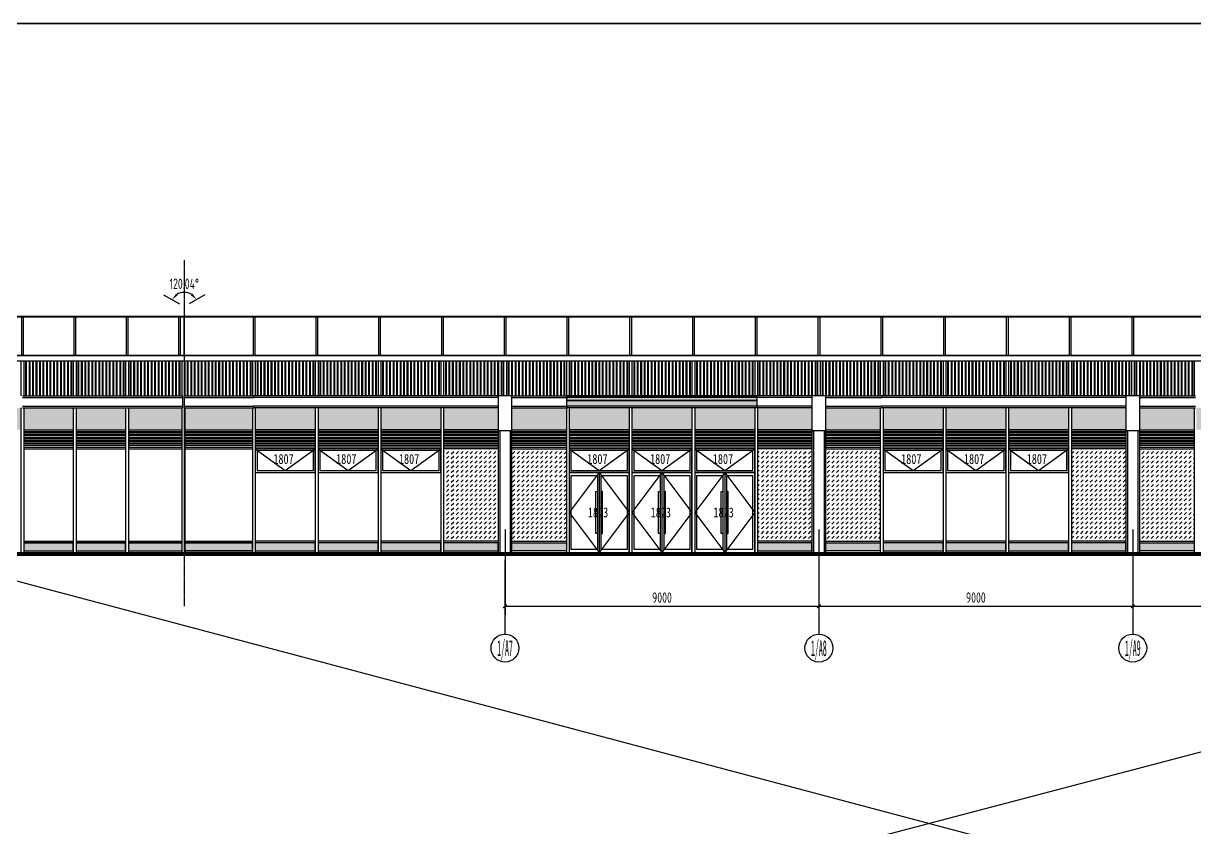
# Model space of a CAD drawing. Extents: x 72637 to 526294, y -245768 to 30884.
# Drawn here: x 174835 to 208415, y -138420 to -115352 of the extents above; entities that cross this region are included whole.
import ezdxf
from ezdxf.enums import TextEntityAlignment as Align

# ---------------------------------------------------------------- set-up
doc = ezdxf.new("R2010")
doc.units = 0
doc.header["$LTSCALE"] = 10
doc.header["$MEASUREMENT"] = 0
doc.linetypes.add('DASH', pattern=[0.35, 0.25, -0.1])
for name, color, linetype in [('01-标注_尺寸', 124, 'Continuous'), ('01-标注_轴线坐标', 132, 'Continuous'), ('02-TEXT_轴号', 7, 'Continuous'), ('05-填充_156', 156, 'Continuous'), ('05-填充_18', 18, 'Continuous'), ('A-C_玻璃幕墙', 140, 'Continuous'), ('A-C_窗', 140, 'Continuous'), ('A-C_门', 150, 'Continuous'), ('A-E_栏杆', 232, 'Continuous'), ('AXIS_TEXT', 7, 'Continuous'), ('D-铝板', 181, 'Continuous'), ('E-立面', 255, 'Continuous'), ('E-立面轮廓', 241, 'Continuous')]:
    doc.layers.add(name, color=color, linetype=linetype)
doc.layers.add('04-不打印_辅助线', color=165, linetype='Continuous', plot=False)
doc.styles.add('_TCH_AXIS', font='STXIHEI.TTF', dxfattribs={"width": 0.75})
doc.styles.add('_TCH_DIM_T3', font='ROS1', dxfattribs={"width": 0.8, "bigfont": 'JD'})
doc.styles.add('COMPLEX', font='COMPLEX')
doc.styles.get("Standard").update_dxf_attribs({"font": 'STXIHEI.TTF', "width": 0.75})
doc.dimstyles.new('_TCH_ARCH&&100', dxfattribs={"dimtxt": 297.5, "dimasz": 100, "dimexe": 250, "dimexo": 300, "dimgap": 100, "dimtad": 1, "dimdec": 0, "dimzin": 0, "dimdsep": 46, "dimtxsty": '_TCH_DIM_T3', "dimblk": 'ARCHTICK', "dimcen": 0.09, "dimclrt": 7, "dimazin": 2, "dimtfac": 1, "dimtdec": 0, "dimtix": 1, "dimtmove": 2, "dimatfit": 3, "dimfxl": 0, "dimtolj": 1, "dimtzin": 0, "dimarcsym": 0})
doc.dimstyles.new('_TCH_ARROW&&100', dxfattribs={"dimtxt": 297.5, "dimasz": 200, "dimexe": 250, "dimexo": 300, "dimgap": 100, "dimtad": 1, "dimdec": 0, "dimzin": 0, "dimdsep": 46, "dimtxsty": '_TCH_DIM_T3', "dimcen": 0.09, "dimclrt": 7, "dimazin": 2, "dimtfac": 1, "dimtdec": 0, "dimtix": 1, "dimtmove": 2, "dimatfit": 3, "dimfxl": 0, "dimtolj": 1, "dimtzin": 0, "dimarcsym": 0})
pattern_1 = [(45, (0, 0), (1e-14, 134.70384), [95.25, -95.25])]

# ---------------------------------------------------------------- blocks, each defined once
blk = doc.blocks.new('A$C7421178B')
for points in [[(-33442, 0), (-33442, -1000)], [(-33392, 0), (-33392, -1000)], [(-31682, 0), (-31682, -1000)], [(-31602, 0), (-31602, -1000)], [(-30182, 0), (-30182, -1000)], [(-30102, 0), (-30102, -1000)], [(-28682, 0), (-28682, -1000)], [(-28602, 0), (-28602, -1000)], [(-27182, 0), (-27182, -1000)], [(-27102, 0), (-27102, -1000)], [(-25682, 0), (-25682, -1000)], [(-25602, 0), (-25602, -1000)], [(-24182, 0), (-24182, -1000)], [(-24102, 0), (-24102, -1000)], [(-22682, 0), (-22682, -1000)], [(-22602, 0), (-22602, -1000)], [(-21182, 0), (-21182, -1000)], [(-21102, 0), (-21102, -1000)], [(-19682, 0), (-19682, -1000)], [(-19602, 0), (-19602, -1000)], [(-18182, 0), (-18182, -1000)], [(-18102, 0), (-18102, -1000)], [(-16682, 0), (-16682, -1000)], [(-16602, 0), (-16602, -1000)], [(-15182, 0), (-15182, -1000)], [(-15102, 0), (-15102, -1000)], [(-13682, 0), (-13682, -1000)], [(-13602, 0), (-13602, -1000)], [(-12182, 0), (-12182, -1000)], [(-12102, 0), (-12102, -1000)], [(-10682, 0), (-10682, -1000)], [(-10602, 0), (-10602, -1000)], [(-9182, 0), (-9182, -1000)], [(-9102, 0), (-9102, -1000)], [(-7682, 0), (-7682, -1000)], [(-7602, 0), (-7602, -1000)], [(-6182, 0), (-6182, -1000)], [(-6102, 0), (-6102, -1000)], [(-4682, 0), (-4682, -1000)], [(-4602, 0), (-4602, -1000)], [(-3182, 0), (-3182, -1000)], [(-3102, 0), (-3102, -1000)], [(-1682, 0), (-1682, -1000)], [(-1602, 0), (-1602, -1000)], [(-65, 0), (-65, -1000)], [(15, 0), (15, -1000)], [(-33417, -1050), (-33417, -1300)], [(-33442, -1350), (-33442, -1975)], [(-33392, -1350), (-33392, -1975)], [(-31682, -1350), (-31682, -5500)], [(-31602, -1350), (-31602, -5500)], [(-30182, -1350), (-30182, -5500)], [(-30102, -1350), (-30102, -5500)], [(-28682, -1350), (-28682, -5500)], [(-28602, -1350), (-28602, -5500)], [(-27182, -1350), (-27182, -5500)], [(-27102, -1350), (-27102, -5500)], [(-25682, -1350), (-25682, -5500)], [(-25602, -1350), (-25602, -5500)], [(-24182, -1350), (-24182, -5500)], [(-24102, -1350), (-24102, -5500)], [(-22682, -1350), (-22682, -5500)], [(-22602, -1350), (-22602, -5500)], [(-19682, -1350), (-19682, -5500)], [(-19602, -1350), (-19602, -5500)], [(-18182, -1350), (-18182, -5500)], [(-18102, -1350), (-18102, -5500)], [(-16682, -1350), (-16682, -5500)], [(-16602, -1350), (-16602, -5500)], [(-15182, -1350), (-15182, -5500)], [(-15102, -1350), (-15102, -5500)], [(-12182, -1350), (-12182, -5500)], [(-12102, -1350), (-12102, -5500)], [(-10682, -1350), (-10682, -5500)], [(-10602, -1350), (-10602, -5500)], [(-9182, -1350), (-9182, -5500)], [(-9102, -1350), (-9102, -5500)], [(-7682, -1350), (-7682, -5500)], [(-7602, -1350), (-7602, -5500)], [(-4682, -1350), (-4682, -5500)], [(-4602, -1350), (-4602, -5500)], [(-3182, -1350), (-3182, -5500)], [(-3102, -1350), (-3102, -5500)], [(-1682, -1350), (-1682, -5500)], [(-1602, -1350), (-1602, -5500)], [(-65, -1350), (-65, -5500)], [(15, -1350), (15, -5500)], [(-33442, -2025), (-33442, -2475)], [(-33392, -2025), (-33392, -2475)], [(-33442, -2525), (-33442, -5175)], [(-33392, -2525), (-33392, -5175)], [(-33442, -5225), (-33442, -5450)], [(-33392, -5225), (-33392, -5450)]]:
    blk.add_lwpolyline(points)
blk = doc.blocks.new('A$C56D91DD9')
for points in [[(-33167, 0), (-33167, -1100)], [(-33117, 0), (-33117, -1100)], [(-31667, 0), (-31667, -1100)], [(-31617, 0), (-31617, -1100)], [(-30167, 0), (-30167, -1100)], [(-30117, 0), (-30117, -1100)], [(-28667, 0), (-28667, -1100)], [(-28617, 0), (-28617, -1100)], [(-27167, 0), (-27167, -1100)], [(-27117, 0), (-27117, -1100)], [(-25667, 0), (-25667, -1100)], [(-25617, 0), (-25617, -1100)], [(-24167, 0), (-24167, -1100)], [(-24117, 0), (-24117, -1100)], [(-22667, 0), (-22667, -1100)], [(-22617, 0), (-22617, -1100)], [(-21167, 0), (-21167, -1100)], [(-21117, 0), (-21117, -1100)], [(-19667, 0), (-19667, -1100)], [(-19617, 0), (-19617, -1100)], [(-18167, 0), (-18167, -1100)], [(-18117, 0), (-18117, -1100)], [(-16667, 0), (-16667, -1100)], [(-16617, 0), (-16617, -1100)], [(-15167, 0), (-15167, -1100)], [(-15117, 0), (-15117, -1100)], [(-13667, 0), (-13667, -1100)], [(-13617, 0), (-13617, -1100)], [(-12167, 0), (-12167, -1100)], [(-12117, 0), (-12117, -1100)], [(-10667, 0), (-10667, -1100)], [(-10617, 0), (-10617, -1100)], [(-9167, 0), (-9167, -1100)], [(-9117, 0), (-9117, -1100)], [(-7667, 0), (-7667, -1100)], [(-7617, 0), (-7617, -1100)], [(-6167, 0), (-6167, -1100)], [(-6117, 0), (-6117, -1100)], [(-4667, 0), (-4667, -1100)], [(-4617, 0), (-4617, -1100)], [(-3167, 0), (-3167, -1100)], [(-3117, 0), (-3117, -1100)], [(-1667, 0), (-1667, -1100)], [(-1617, 0), (-1617, -1100)], [(-167, 0), (-167, -1100)], [(-117, 0), (-117, -1100)]]:
    blk.add_lwpolyline(points)
blk = doc.blocks.new('A$C7F3F16C1')
for points in [[(-1385, 0), (-1385, -1000)], [(-1365, 0), (-1365, -1000)], [(-1285, 0), (-1285, -1000)], [(-1265, 0), (-1265, -1000)], [(-1185, 0), (-1185, -1000)], [(-1165, 0), (-1165, -1000)], [(-1085, 0), (-1085, -1000)], [(-1065, 0), (-1065, -1000)], [(-985, 0), (-985, -1000)], [(-965, 0), (-965, -1000)], [(-885, 0), (-885, -1000)], [(-865, 0), (-865, -1000)], [(-785, 0), (-785, -1000)], [(-765, 0), (-765, -1000)], [(-685, 0), (-685, -1000)], [(-665, 0), (-665, -1000)], [(-585, 0), (-585, -1000)], [(-565, 0), (-565, -1000)], [(-485, 0), (-485, -1000)], [(-465, 0), (-465, -1000)], [(-385, 0), (-385, -1000)], [(-365, 0), (-365, -1000)], [(-285, 0), (-285, -1000)], [(-265, 0), (-265, -1000)], [(-185, 0), (-185, -1000)], [(-165, 0), (-165, -1000)], [(-85, 0), (-85, -1000)], [(-65, 0), (-65, -1000)]]:
    blk.add_lwpolyline(points)
blk = doc.blocks.new('A$C57C1027F')
at = {"layer": '05-填充_18'}
h = blk.add_hatch(color=256, dxfattribs=at)
h.dxf.hatch_style = 1
h.paths.add_polyline_path([(-1725, -5450), (-305, -5450), (-305, -5225), (-1725, -5225)])
for points in [[(-1765, -1000), (-265, -1000)], [(-1765, -1050), (-265, -1050)], [(-1765, -1300), (-265, -1300)], [(-1765, -1350), (-265, -1350)], [(-1725, -1975), (-305, -1975)], [(-1725, -2025), (-305, -2025)], [(-1725, -2475), (-305, -2475)], [(-1725, -2525), (-305, -2525)], [(-1725, -5175), (-305, -5175)], [(-1725, -5225), (-305, -5225)], [(-1725, -5450), (-305, -5450)]]:
    blk.add_lwpolyline(points)
blk.add_lwpolyline([(-1725, -5450), (-305, -5450), (-305, -5225), (-1725, -5225)], close=True)
blk = doc.blocks.new('A$C15835685')
at = {"layer": '05-填充_18'}
h = blk.add_hatch(color=256, dxfattribs=at)
h.dxf.hatch_style = 1
h.paths.add_polyline_path([(15, 50), (1552, 50), (1552, 275), (15, 275)])
for points in [[(-25, 4500), (1567, 4500)], [(-25, 4450), (1567, 4450)], [(1567, 4500), (1567, 4150)], [(-25, 4200), (1567, 4200)], [(-25, 4150), (1567, 4150)], [(15, 3525), (1552, 3525)], [(15, 3475), (1552, 3475)], [(15, 3025), (1552, 3025)], [(15, 2975), (1552, 2975)], [(15, 325), (1552, 325)], [(15, 275), (1552, 275)], [(15, 50), (1552, 50)]]:
    blk.add_lwpolyline(points)
blk.add_lwpolyline([(15, 50), (1552, 50), (1552, 275), (15, 275)], close=True)
blk = doc.blocks.new('A$C06813F3F')
for points in [[(65, 0), (65, -1000)], [(85, 0), (85, -1000)], [(165, 0), (165, -1000)], [(185, 0), (185, -1000)], [(265, 0), (265, -1000)], [(285, 0), (285, -1000)], [(365, 0), (365, -1000)], [(385, 0), (385, -1000)], [(465, 0), (465, -1000)], [(485, 0), (485, -1000)], [(565, 0), (565, -1000)], [(585, 0), (585, -1000)], [(665, 0), (665, -1000)], [(685, 0), (685, -1000)], [(765, 0), (765, -1000)], [(785, 0), (785, -1000)], [(865, 0), (865, -1000)], [(885, 0), (885, -1000)], [(965, 0), (965, -1000)], [(985, 0), (985, -1000)], [(1065, 0), (1065, -1000)], [(1085, 0), (1085, -1000)], [(1165, 0), (1165, -1000)], [(1185, 0), (1185, -1000)], [(1265, 0), (1265, -1000)], [(1285, 0), (1285, -1000)], [(1365, 0), (1365, -1000)], [(1385, 0), (1385, -1000)], [(1465, 0), (1465, -1000)], [(1485, 0), (1485, -1000)]]:
    blk.add_lwpolyline(points)
blk = doc.blocks.new('A$C1FEE5B5B')
for points in [[(-56367, 5500), (-56367, 4500)], [(-56287, 5500), (-56287, 4500)], [(-54567, 5500), (-54567, 4500)], [(-54487, 5500), (-54487, 4500)], [(-52767, 5500), (-52767, 4500)], [(-52687, 5500), (-52687, 4500)], [(-50967, 5500), (-50967, 4500)], [(-50887, 5500), (-50887, 4500)], [(-49167, 5500), (-49167, 4500)], [(-49087, 5500), (-49087, 4500)], [(-47367, 5500), (-47367, 4500)], [(-47287, 5500), (-47287, 4500)], [(-45567, 5500), (-45567, 4500)], [(-45487, 5500), (-45487, 4500)], [(-43767, 5500), (-43767, 4500)], [(-43687, 5500), (-43687, 4500)], [(-41967, 5500), (-41967, 4500)], [(-41887, 5500), (-41887, 4500)], [(-40167, 5500), (-40167, 4500)], [(-40087, 5500), (-40087, 4500)], [(-38367, 5500), (-38367, 4500)], [(-38287, 5500), (-38287, 4500)], [(-36567, 5500), (-36567, 4500)], [(-36487, 5500), (-36487, 4500)], [(-34767, 5500), (-34767, 4500)], [(-34687, 5500), (-34687, 4500)], [(-32967, 5500), (-32967, 4500)], [(-32887, 5500), (-32887, 4500)], [(-31167, 5500), (-31167, 4500)], [(-31087, 5500), (-31087, 4500)], [(-29367, 5500), (-29367, 4500)], [(-56367, 4150), (-56367, 0)], [(-56287, 4150), (-56287, 0)], [(-54567, 4150), (-54567, 0)], [(-54487, 4150), (-54487, 0)], [(-52767, 4150), (-52767, 0)], [(-52687, 4150), (-52687, 0)], [(-50967, 4150), (-50967, 0)], [(-50887, 4150), (-50887, 0)], [(-47367, 4150), (-47367, 0)], [(-47287, 4150), (-47287, 0)], [(-45567, 4150), (-45567, 0)], [(-45487, 4150), (-45487, 0)], [(-43767, 4150), (-43767, 0)], [(-43687, 4150), (-43687, 0)], [(-41967, 4150), (-41967, 0)], [(-41887, 4150), (-41887, 0)], [(-38367, 4150), (-38367, 0)], [(-38287, 4150), (-38287, 0)], [(-36567, 4150), (-36567, 0)], [(-36487, 4150), (-36487, 0)], [(-34767, 4150), (-34767, 0)], [(-34687, 4150), (-34687, 0)], [(-32967, 4150), (-32967, 0)], [(-32887, 4150), (-32887, 0)], [(-29367, 4150), (-29367, 0)]]:
    blk.add_lwpolyline(points)
blk = doc.blocks.new('A$C25AA6D98')
at = {"layer": '05-填充_18'}
h = blk.add_hatch(color=256, dxfattribs=at)
h.dxf.hatch_style = 1
h.paths.add_polyline_path([(0, -4100), (1956, -4100), (1956, -3875), (0, -3875)])
for points in [[(0, 350), (1996, 350)], [(0, 300), (1996, 300)], [(0, 50), (1996, 50)], [(0, 0), (1996, 0)], [(0, -625), (1956, -625)], [(0, -675), (1956, -675)], [(0, -1125), (1956, -1125)], [(0, -1175), (1956, -1175)], [(0, -3825), (1956, -3825)], [(0, -3875), (1956, -3875)], [(1956, -4100), (0, -4100)]]:
    blk.add_lwpolyline(points)
blk.add_lwpolyline([(0, -4100), (1956, -4100), (1956, -3875), (0, -3875)], close=True)
blk = doc.blocks.new('A$C11E82105')
for points in [[(1971, 0), (1971, -1100)], [(2021, 0), (2021, -1100)], [(3771, 0), (3771, -1100)], [(3821, 0), (3821, -1100)], [(5571, 0), (5571, -1100)], [(5621, 0), (5621, -1100)], [(7371, 0), (7371, -1100)], [(7421, 0), (7421, -1100)], [(9171, 0), (9171, -1100)], [(9221, 0), (9221, -1100)], [(10971, 0), (10971, -1100)], [(11021, 0), (11021, -1100)], [(12771, 0), (12771, -1100)], [(12821, 0), (12821, -1100)], [(14571, 0), (14571, -1100)], [(14621, 0), (14621, -1100)], [(16371, 0), (16371, -1100)], [(16421, 0), (16421, -1100)], [(18171, 0), (18171, -1100)], [(18221, 0), (18221, -1100)], [(19971, 0), (19971, -1100)], [(20021, 0), (20021, -1100)], [(21771, 0), (21771, -1100)], [(21821, 0), (21821, -1100)], [(23571, 0), (23571, -1100)], [(23621, 0), (23621, -1100)], [(25371, 0), (25371, -1100)], [(25421, 0), (25421, -1100)], [(27171, 0), (27171, -1100)], [(27221, 0), (27221, -1100)]]:
    blk.add_lwpolyline(points)
blk = doc.blocks.new('A$C1B5E7238')
blk.add_lwpolyline([(-400, -4500), (0, -4500), (0, 0), (-400, 0)], close=True)
for points in [[(-400, -1000), (0, -1000)], [(-350, -1000), (-350, -4500)], [(-50, -1000), (-50, -4500)]]:
    blk.add_lwpolyline(points)
blk = doc.blocks.new('A$C2E2D3C6B')
for points in [[(-1965, 0), (-1965, -1000)], [(-1885, 0), (-1885, -1000)], [(-1865, 0), (-1865, -1000)], [(-1785, 0), (-1785, -1000)], [(-1765, 0), (-1765, -1000)], [(-1685, 0), (-1685, -1000)], [(-1665, 0), (-1665, -1000)], [(-1585, 0), (-1585, -1000)], [(-1565, 0), (-1565, -1000)], [(-1485, 0), (-1485, -1000)], [(-1465, 0), (-1465, -1000)], [(-1385, 0), (-1385, -1000)], [(-1365, 0), (-1365, -1000)], [(-1285, 0), (-1285, -1000)], [(-1265, 0), (-1265, -1000)], [(-1185, 0), (-1185, -1000)], [(-1165, 0), (-1165, -1000)], [(-1085, 0), (-1085, -1000)], [(-1065, 0), (-1065, -1000)], [(-985, 0), (-985, -1000)], [(-965, 0), (-965, -1000)], [(-885, 0), (-885, -1000)], [(-865, 0), (-865, -1000)], [(-785, 0), (-785, -1000)], [(-765, 0), (-765, -1000)], [(-685, 0), (-685, -1000)], [(-665, 0), (-665, -1000)], [(-585, 0), (-585, -1000)], [(-565, 0), (-565, -1000)], [(-485, 0), (-485, -1000)], [(-465, 0), (-465, -1000)], [(-385, 0), (-385, -1000)], [(-365, 0), (-365, -1000)], [(-285, 0), (-285, -1000)], [(-265, 0), (-265, -1000)], [(-185, 0), (-185, -1000)], [(-165, 0), (-165, -1000)], [(-85, 0), (-85, -1000)], [(-65, 0), (-65, -1000)]]:
    blk.add_lwpolyline(points)
blk = doc.blocks.new('A$C76405065')
at = {"layer": '05-填充_18'}
h = blk.add_hatch(color=256, dxfattribs=at)
h.dxf.hatch_style = 1
h.paths.add_polyline_path([(-15, -4450), (-1575, -4450), (-1575, -4225), (-15, -4225)])
for points in [[(-1575, 0), (25, 0)], [(-1575, -50), (25, -50)], [(-1575, -300), (25, -300)], [(-1575, -350), (25, -350)], [(-1575, -975), (-15, -975)], [(-1575, -1025), (-15, -1025)], [(-1575, -1475), (-15, -1475)], [(-1575, -1525), (-15, -1525)], [(-1575, -4175), (-15, -4175)], [(-1575, -4225), (-15, -4225)], [(-15, -4450), (-1575, -4450)]]:
    blk.add_lwpolyline(points)
blk.add_lwpolyline([(-15, -4450), (-1575, -4450), (-1575, -4225), (-15, -4225)], close=True)
blk = doc.blocks.new('A$C5B316BF8')
at = {"layer": '05-填充_18'}
h = blk.add_hatch(color=256, dxfattribs=at)
h.dxf.hatch_style = 1
h.paths.add_polyline_path([(15, 50), (1735, 50), (1735, 275), (15, 275)])
for points in [[(1775, 4500), (-40, 4500)], [(1775, 4450), (-40, 4450)], [(1775, 4200), (-40, 4200)], [(1775, 4150), (-40, 4150)], [(1735, 3525), (15, 3525)], [(1735, 3475), (15, 3475)], [(1735, 3025), (15, 3025)], [(1735, 2975), (15, 2975)], [(1735, 325), (15, 325)], [(1735, 275), (15, 275)], [(15, 50), (1735, 50)]]:
    blk.add_lwpolyline(points)
blk.add_lwpolyline([(15, 50), (1735, 50), (1735, 275), (15, 275)], close=True)
blk = doc.blocks.new('A$C589F609E')
for points in [[(-1685, 0), (-1685, -1000)], [(-1585, 0), (-1585, -1000)], [(-1485, 0), (-1485, -1000)], [(-1385, 0), (-1385, -1000)], [(-1285, 0), (-1285, -1000)], [(-1185, 0), (-1185, -1000)], [(-1085, 0), (-1085, -1000)], [(-985, 0), (-985, -1000)], [(-885, 0), (-885, -1000)], [(-785, 0), (-785, -1000)], [(-685, 0), (-685, -1000)], [(-585, 0), (-585, -1000)], [(-485, 0), (-485, -1000)], [(-385, 0), (-385, -1000)], [(-285, 0), (-285, -1000)], [(-185, 0), (-185, -1000)], [(-1665, 0), (-1665, -1000)], [(-1565, 0), (-1565, -1000)], [(-1465, 0), (-1465, -1000)], [(-1365, 0), (-1365, -1000)], [(-1265, 0), (-1265, -1000)], [(-1165, 0), (-1165, -1000)], [(-1065, 0), (-1065, -1000)], [(-965, 0), (-965, -1000)], [(-865, 0), (-865, -1000)], [(-765, 0), (-765, -1000)], [(-665, 0), (-665, -1000)], [(-565, 0), (-565, -1000)], [(-465, 0), (-465, -1000)], [(-365, 0), (-365, -1000)], [(-265, 0), (-265, -1000)], [(-165, 0), (-165, -1000)], [(-85, 0), (-85, -1000)], [(-65, 0), (-65, -1000)]]:
    blk.add_lwpolyline(points)
blk = doc.blocks.new('A$C5B38522B')
for points in [[(25, 1525), (-1775, 1525)], [(25, 1475), (-1775, 1475)], [(25, 1225), (-1775, 1225)], [(25, 1175), (-1775, 1175)], [(-15, 550), (-1735, 550)], [(-15, 500), (-1735, 500)], [(-15, 50), (-1735, 50)], [(-15, 0), (-1735, 0)]]:
    blk.add_lwpolyline(points)
blk = doc.blocks.new('*U64')
at = {"layer": '05-填充_18'}
h = blk.add_hatch(color=256, dxfattribs=at)
h.dxf.hatch_style = 1
h.paths.add_polyline_path([(0, 350), (5450, 350), (5450, 0), (0, 0)])
blk.add_lwpolyline([(0, 350), (5450, 350), (5450, 0), (0, 0)], close=True)
for points in [[(5450, 325), (0, 325)], [(0, 225), (5450, 225)], [(5450, 200), (0, 200)]]:
    blk.add_lwpolyline(points)
blk = doc.blocks.new('A$C220760D5')
for points in [[(-1720, -675), (0, -675), (0, 0), (-1720, 0)], [(-1670, -625), (-50, -625), (-50, -50), (-1670, -50)]]:
    blk.add_lwpolyline(points, close=True)
blk.add_lwpolyline([(-1720, 0), (-860, -625), (0, 0)])
at = {"layer": '04-不打印_辅助线', "width": 0.75}
blk.add_text('1807', height=285.4, dxfattribs=at).set_placement((-1201, -433))
blk = doc.blocks.new('A$C287C7062')
for points in [[(0, -2300), (1720, -2300), (1720, 0), (0, 0)], [(810, -1750), (760, -1750), (760, -550), (810, -550)], [(910, -1750), (960, -1750), (960, -550), (910, -550)]]:
    blk.add_lwpolyline(points, close=True)
for points in [[(860, 0), (0, -1150), (860, -2300)], [(860, 0), (860, -2300)], [(860, 0), (1720, -1150), (860, -2300)], [(810, -100), (50, -100), (50, -2200), (810, -2200)], [(810, -100), (810, -2200)], [(910, -2200), (1670, -2200), (1670, -100), (910, -100)], [(910, -100), (910, -2200)]]:
    blk.add_lwpolyline(points)
at = {"layer": '04-不打印_辅助线', "width": 0.75}
blk.add_text('1823', height=285.4, dxfattribs=at).set_placement((537, -1290))
blk = doc.blocks.new('*U105')
for points in [[(-180, -40), (-1740, -40)], [(-180, -90), (-1740, -90)], [(-180, -130), (-1740, -130)], [(-180, -180), (-1740, -180)], [(-180, -220), (-1740, -220)], [(-180, -270), (-1740, -270)], [(-180, -310), (-1740, -310)], [(-180, -360), (-1740, -360)], [(-180, -400), (-1740, -400)]]:
    blk.add_lwpolyline(points)
blk = doc.blocks.new('*U89')
for points in [[(-20, -40), (-1740, -40)], [(-20, -90), (-1740, -90)], [(-20, -130), (-1740, -130)], [(-20, -180), (-1740, -180)], [(-20, -220), (-1740, -220)], [(-20, -270), (-1740, -270)], [(-20, -310), (-1740, -310)], [(-20, -360), (-1740, -360)], [(-20, -400), (-1740, -400)]]:
    blk.add_lwpolyline(points)
blk = doc.blocks.new('*U106')
for points in [[(201, -40), (-1740, -40)], [(201, -90), (-1740, -90)], [(201, -130), (-1740, -130)], [(201, -180), (-1740, -180)], [(201, -220), (-1740, -220)], [(201, -270), (-1740, -270)], [(201, -310), (-1740, -310)], [(201, -360), (-1740, -360)], [(201, -400), (-1740, -400)]]:
    blk.add_lwpolyline(points)
blk = doc.blocks.new('*U107')
for points in [[(-203, -40), (-1740, -40)], [(-203, -90), (-1740, -90)], [(-203, -130), (-1740, -130)], [(-203, -180), (-1740, -180)], [(-203, -220), (-1740, -220)], [(-203, -270), (-1740, -270)], [(-203, -310), (-1740, -310)], [(-203, -360), (-1740, -360)], [(-203, -400), (-1740, -400)]]:
    blk.add_lwpolyline(points)
blk = doc.blocks.new('*U108')
for points in [[(-320, -40), (-1740, -40)], [(-320, -90), (-1740, -90)], [(-320, -130), (-1740, -130)], [(-320, -180), (-1740, -180)], [(-320, -220), (-1740, -220)], [(-320, -270), (-1740, -270)], [(-320, -310), (-1740, -310)], [(-320, -360), (-1740, -360)], [(-320, -400), (-1740, -400)]]:
    blk.add_lwpolyline(points)
blk = doc.blocks.new('_AXISO')
blk.add_circle((0, 0), 0.5)
at = {"layer": 'AXIS_TEXT', "style": 'COMPLEX', "width": 1.041667}
blk.add_attdef('A', text='', height=0.56, dxfattribs=at).set_placement((-0.25, -0.28), (0.25, -0.28), align=Align.FIT)
blk = doc.blocks.new('_ArchTick')
at = {"color": 0, "linetype": 'ByBlock', "const_width": 0.4}
blk.add_lwpolyline([(-0.5, -0.5), (0.5, 0.5)], dxfattribs=at)
blk = doc.blocks.new('*D2484')
at = {"layer": '01-标注_轴线坐标', "color": 0, "lineweight": -2, "transparency": 16777216}
for p, q in [((188643, -129872), (188643, -132322)), ((197643, -129872), (197643, -132322)), ((188643, -132072), (197643, -132072))]:
    blk.add_line(p, q, dxfattribs=at)
at = {"layer": 'Defpoints', "color": 0, "transparency": 16777216}
for p in [(188643, -129572), (197643, -129572), (197643, -132072)]:
    blk.add_point(p, dxfattribs=at)
at = {"layer": '01-标注_轴线坐标', "color": 0, "lineweight": -2, "transparency": 16777216, "xscale": 100, "yscale": 100, "zscale": 100, "rotation": 180}
blk.add_blockref('_ArchTick', (188643, -132072), dxfattribs=at)
at = {"layer": '01-标注_轴线坐标', "color": 0, "lineweight": -2, "transparency": 16777216, "xscale": 100, "yscale": 100, "zscale": 100}
blk.add_blockref('_ArchTick', (197643, -132072), dxfattribs=at)
at = {"layer": '01-标注_轴线坐标', "color": 7, "transparency": 16777216, "insert": (193143, -131823), "char_height": 297.5, "attachment_point": 5, "style": '_TCH_DIM_T3'}
blk.add_mtext('\\A1;9000', dxfattribs=at)
blk = doc.blocks.new('*D2485')
at = {"layer": '01-标注_轴线坐标', "color": 0, "lineweight": -2, "transparency": 16777216}
for p, q in [((197643, -129872), (197643, -132322)), ((206643, -129872), (206643, -132322)), ((197643, -132072), (206643, -132072))]:
    blk.add_line(p, q, dxfattribs=at)
at = {"layer": 'Defpoints', "color": 0, "transparency": 16777216}
for p in [(197643, -129572), (206643, -129572), (206643, -132072)]:
    blk.add_point(p, dxfattribs=at)
at = {"layer": '01-标注_轴线坐标', "color": 0, "lineweight": -2, "transparency": 16777216, "xscale": 100, "yscale": 100, "zscale": 100, "rotation": 180}
blk.add_blockref('_ArchTick', (197643, -132072), dxfattribs=at)
at = {"layer": '01-标注_轴线坐标', "color": 0, "lineweight": -2, "transparency": 16777216, "xscale": 100, "yscale": 100, "zscale": 100}
blk.add_blockref('_ArchTick', (206643, -132072), dxfattribs=at)
at = {"layer": '01-标注_轴线坐标', "color": 7, "transparency": 16777216, "insert": (202143, -131823), "char_height": 297.5, "attachment_point": 5, "style": '_TCH_DIM_T3'}
blk.add_mtext('\\A1;9000', dxfattribs=at)
blk = doc.blocks.new('*D2486')
at = {"layer": '01-标注_轴线坐标', "color": 0, "lineweight": -2, "transparency": 16777216}
for p, q in [((206643, -129872), (206643, -132322)), ((215643, -129872), (215643, -132322)), ((206643, -132072), (215643, -132072))]:
    blk.add_line(p, q, dxfattribs=at)
at = {"layer": 'Defpoints', "color": 0, "transparency": 16777216}
for p in [(206643, -129572), (215643, -129572), (215643, -132072)]:
    blk.add_point(p, dxfattribs=at)
at = {"layer": '01-标注_轴线坐标', "color": 0, "lineweight": -2, "transparency": 16777216, "xscale": 100, "yscale": 100, "zscale": 100, "rotation": 180}
blk.add_blockref('_ArchTick', (206643, -132072), dxfattribs=at)
at = {"layer": '01-标注_轴线坐标', "color": 0, "lineweight": -2, "transparency": 16777216, "xscale": 100, "yscale": 100, "zscale": 100}
blk.add_blockref('_ArchTick', (215643, -132072), dxfattribs=at)
at = {"layer": '01-标注_轴线坐标', "color": 7, "transparency": 16777216, "insert": (211143, -131823), "char_height": 297.5, "attachment_point": 5, "style": '_TCH_DIM_T3'}
blk.add_mtext('\\A1;9000', dxfattribs=at)
blk = doc.blocks.new('*D2489')
at = {"layer": '01-标注_尺寸', "color": 0, "lineweight": -2, "transparency": 16777216}
for p, q in [((178855, -123136), (179310, -123399)), ((180038, -123136), (179583, -123399))]:
    blk.add_line(p, q, dxfattribs=at)
blk.add_arc((179446, -123477), 408, 58.3673, 121.6327, dxfattribs=at)
at = {"layer": '01-标注_尺寸', "color": 0, "transparency": 16777216}
for points in [[(179256, -123153), (179209, -123107), (179093, -123274)], [(179684, -123107), (179636, -123153), (179800, -123274)]]:
    blk.add_solid(points, dxfattribs=at)
at = {"layer": 'Defpoints', "color": 0, "transparency": 16777216}
for p in [(178595, -122986), (179586, -123094), (180298, -122986), (179446, -123477)]:
    blk.add_point(p, dxfattribs=at)
at = {"layer": '01-标注_尺寸', "color": 7, "transparency": 16777216, "insert": (179446, -122821), "char_height": 297.5, "attachment_point": 5, "style": '_TCH_DIM_T3'}
blk.add_mtext('\\A1;120.04°', dxfattribs=at)

msp = doc.modelspace()

# ---------------------------------------------------------------- hatches: boundary and pattern name
at = {"layer": '05-填充_156'}
h = msp.add_hatch(dxfattribs=at)
h.set_pattern_fill('CROSS', color=256, scale=100)
h.set_pattern_definition([(0, (0, 0), (158.75, 158.75), [79.375, -238.125]), (90, (39.69, -39.69), (-158.75, 158.75), [79.375, -238.125])])
h.paths.add_polyline_path([(174779.9, -127006.2), (173504.9, -127006.2), (173504.9, -126381.2), (174779.9, -126381.2)])
h.paths.add_polyline_path([(171829.9, -127006.2), (173104.9, -127006.2), (173104.9, -126381.2), (171829.9, -126381.2)])
h.paths.add_polyline_path([(167279.9, -127006.2), (166004.9, -127006.2), (166004.9, -126381.2), (167279.9, -126381.2)])
h.paths.add_polyline_path([(159779.9, -127006.2), (158504.9, -127006.2), (158504.9, -126381.2), (159779.9, -126381.2)])
h.paths.add_polyline_path([(161279.9, -127006.2), (159829.9, -127006.2), (159829.9, -126381.2), (161279.9, -126381.2)])
h.paths.add_polyline_path([(156829.9, -127006.2), (158104.9, -127006.2), (158104.9, -126381.2), (156829.9, -126381.2)])
h.paths.add_polyline_path([(155329.9, -127006.2), (156779.9, -127006.2), (156779.9, -126381.2), (155329.9, -126381.2)])
h.paths.add_polyline_path([(153829.9, -127006.2), (155279.9, -127006.2), (155279.9, -126381.2), (153829.9, -126381.2)])
h.paths.add_polyline_path([(161329.9, -127006.2), (162779.9, -127006.2), (162779.9, -126381.2), (161329.9, -126381.2)])
h.paths.add_polyline_path([(162829.9, -127006.2), (164279.9, -127006.2), (164279.9, -126381.2), (162829.9, -126381.2)])
h.paths.add_polyline_path([(164329.9, -127006.2), (165604.9, -127006.2), (165604.9, -126381.2), (164329.9, -126381.2)])
h.paths.add_polyline_path([(167329.9, -127006.2), (168779.9, -127006.2), (168779.9, -126381.2), (167329.9, -126381.2)])
h.paths.add_polyline_path([(168829.9, -127006.2), (170279.9, -127006.2), (170279.9, -126381.2), (168829.9, -126381.2)])
h.paths.add_polyline_path([(170329.9, -127006.2), (171779.9, -127006.2), (171779.9, -126381.2), (170329.9, -126381.2)])
h.paths.add_polyline_path([(174829.9, -127006.2), (176279.9, -127006.2), (176279.9, -126381.2), (174829.9, -126381.2)])
h.paths.add_polyline_path([(176329.9, -127006.2), (177779.9, -127006.2), (177779.9, -126381.2), (176329.9, -126381.2)])
h.paths.add_polyline_path([(177829.9, -127006.2), (179396.4, -127006.2), (179396.4, -126381.2), (177829.9, -126381.2)])
h.paths.add_polyline_path([(152329.9, -127006.2), (153779.9, -127006.2), (153779.9, -126381.2), (152329.9, -126381.2)], flags=16)
h.paths.add_polyline_path([(150829.9, -127006.2), (152279.9, -127006.2), (152279.9, -126381.2), (150829.9, -126381.2)], flags=16)
h.paths.add_polyline_path([(149329.9, -127006.2), (150779.9, -127006.2), (150779.9, -126381.2), (149329.9, -126381.2)], flags=16)
h.paths.add_polyline_path([(147829.9, -127006.2), (149279.9, -127006.2), (149279.9, -126381.2), (147829.9, -126381.2)], flags=16)
h.paths.add_polyline_path([(146054.9, -127006.2), (147779.9, -127006.2), (147779.9, -126381.2), (146054.9, -126381.2)], flags=16)
h = msp.add_hatch(dxfattribs=at)
h.set_pattern_fill('CROSS', color=256, scale=100)
h.set_pattern_definition([(0, (33331.26, 38611.3), (158.75, 158.75), [79.375, -238.125]), (90, (33370.95, 38571.61), (-158.75, 158.75), [79.375, -238.125])])
h.paths.add_polyline_path([(179446.4, -127006.2), (181417.6, -127006.2), (181417.6, -126381.2), (179446.4, -126381.2)])
h.paths.add_polyline_path([(233442.6, -127006.2), (231867.6, -127006.2), (231867.6, -126381.2), (233442.6, -126381.2)])
h.paths.add_polyline_path([(226417.6, -127006.2), (224842.6, -127006.2), (224842.6, -126381.2), (226417.6, -126381.2)])
h.paths.add_polyline_path([(224442.6, -127006.2), (222867.6, -127006.2), (222867.6, -126381.2), (224442.6, -126381.2)])
h.paths.add_polyline_path([(217417.6, -127006.2), (215842.6, -127006.2), (215842.6, -126381.2), (217417.6, -126381.2)])
h.paths.add_polyline_path([(215442.6, -127006.2), (213867.6, -127006.2), (213867.6, -126381.2), (215442.6, -126381.2)])
h.paths.add_polyline_path([(208417.6, -127006.2), (206842.6, -127006.2), (206842.6, -126381.2), (208417.6, -126381.2)])
h.paths.add_polyline_path([(206442.6, -127006.2), (204867.6, -127006.2), (204867.6, -126381.2), (206442.6, -126381.2)])
h.paths.add_polyline_path([(199417.6, -127006.2), (197842.6, -127006.2), (197842.6, -126381.2), (199417.6, -126381.2)])
h.paths.add_polyline_path([(197442.6, -127006.2), (195867.6, -127006.2), (195867.6, -126381.2), (197442.6, -126381.2)])
h.paths.add_polyline_path([(190417.6, -127006.2), (188842.6, -127006.2), (188842.6, -126381.2), (190417.6, -126381.2)])
h.paths.add_polyline_path([(186867.6, -127006.2), (188442.6, -127006.2), (188442.6, -126381.2), (186867.6, -126381.2)])
h.paths.add_polyline_path([(181467.6, -127006.2), (183217.6, -127006.2), (183217.6, -126381.2), (181467.6, -126381.2)])
h.paths.add_polyline_path([(183267.6, -127006.2), (185017.6, -127006.2), (185017.6, -126381.2), (183267.6, -126381.2)])
h.paths.add_polyline_path([(185067.6, -127006.2), (186817.6, -127006.2), (186817.6, -126381.2), (185067.6, -126381.2)])
h.paths.add_polyline_path([(190467.6, -127006.2), (192217.6, -127006.2), (192217.6, -126381.2), (190467.6, -126381.2)])
h.paths.add_polyline_path([(192267.6, -127006.2), (194017.6, -127006.2), (194017.6, -126381.2), (192267.6, -126381.2)])
h.paths.add_polyline_path([(194067.6, -127006.2), (195817.6, -127006.2), (195817.6, -126381.2), (194067.6, -126381.2)])
h.paths.add_polyline_path([(199467.6, -127006.2), (201217.6, -127006.2), (201217.6, -126381.2), (199467.6, -126381.2)])
h.paths.add_polyline_path([(201267.6, -127006.2), (203017.6, -127006.2), (203017.6, -126381.2), (201267.6, -126381.2)])
h.paths.add_polyline_path([(203067.6, -127006.2), (204817.6, -127006.2), (204817.6, -126381.2), (203067.6, -126381.2)])
h.paths.add_polyline_path([(208467.6, -127006.2), (210217.6, -127006.2), (210217.6, -126381.2), (208467.6, -126381.2)])
h.paths.add_polyline_path([(210267.6, -127006.2), (212017.6, -127006.2), (212017.6, -126381.2), (210267.6, -126381.2)])
h.paths.add_polyline_path([(212067.6, -127006.2), (213817.6, -127006.2), (213817.6, -126381.2), (212067.6, -126381.2)])
h.paths.add_polyline_path([(217467.6, -127006.2), (219217.6, -127006.2), (219217.6, -126381.2), (217467.6, -126381.2)])
h.paths.add_polyline_path([(219267.6, -127006.2), (221017.6, -127006.2), (221017.6, -126381.2), (219267.6, -126381.2)])
h.paths.add_polyline_path([(221067.6, -127006.2), (222817.6, -127006.2), (222817.6, -126381.2), (221067.6, -126381.2)])
h.paths.add_polyline_path([(226467.6, -127006.2), (228217.6, -127006.2), (228217.6, -126381.2), (226467.6, -126381.2)])
h.paths.add_polyline_path([(228267.6, -127006.2), (230017.6, -127006.2), (230017.6, -126381.2), (228267.6, -126381.2)])
h.paths.add_polyline_path([(230067.6, -127006.2), (231817.6, -127006.2), (231817.6, -126381.2), (230067.6, -126381.2)])
h.paths.add_polyline_path([(237794.5, -127006.2), (239529.5, -127006.2), (239529.5, -126381.2), (237794.5, -126381.2)])
h.paths.add_polyline_path([(239609.5, -127006.2), (241329.5, -127006.2), (241329.5, -126381.2), (239609.5, -126381.2)])
h.paths.add_polyline_path([(241409.5, -127006.2), (243129.5, -127006.2), (243129.5, -126381.2), (241409.5, -126381.2)])
h.paths.add_polyline_path([(243209.5, -127006.2), (244929.5, -127006.2), (244929.5, -126381.2), (243209.5, -126381.2)])
h.paths.add_polyline_path([(245009.5, -127006.2), (246956, -127006.2), (246956, -126381.2), (245009.5, -126381.2)])
h.paths.add_polyline_path([(237171.3, -127006.2), (237744.5, -127006.2), (237744.5, -126381.2), (237171.3, -126381.2)])
h.paths.add_polyline_path([(234671.3, -127006.2), (237121.3, -127006.2), (237121.3, -126381.2), (234671.3, -126381.2)])
h.paths.add_polyline_path([(233842.6, -127006.2), (234621.3, -127006.2), (234621.3, -126381.2), (233842.6, -126381.2)])
h = msp.add_hatch(dxfattribs=at)
h.set_pattern_fill('DASH', color=256, scale=100, angle=45)
h.set_pattern_definition(pattern_1)
h.paths.add_polyline_path([(188842.6, -127556.2), (190402.6, -127556.2), (190402.6, -130206.2), (188842.6, -130206.2)])
h.paths.add_polyline_path([(186882.6, -130206.2), (188442.6, -130206.2), (188442.6, -127556.2), (186882.6, -127556.2)])
h = msp.add_hatch(dxfattribs=at)
h.set_pattern_fill('DASH', color=256, scale=100, angle=45)
h.set_pattern_definition(pattern_1)
h.paths.add_polyline_path([(195882.6, -130206.2), (197442.6, -130206.2), (197442.6, -127556.2), (195882.6, -127556.2)])
h.paths.add_polyline_path([(197842.6, -127556.2), (199402.6, -127556.2), (199402.6, -130206.2), (197842.6, -130206.2)])
h = msp.add_hatch(dxfattribs=at)
h.set_pattern_fill('DASH', color=256, scale=100, angle=45)
h.set_pattern_definition(pattern_1)
h.paths.add_polyline_path([(206842.6, -127556.2), (208402.6, -127556.2), (208402.6, -130206.2), (206842.6, -130206.2)])
h.paths.add_polyline_path([(204882.6, -130206.2), (206442.6, -130206.2), (206442.6, -127556.2), (204882.6, -127556.2)])

# ---------------------------------------------------------------- linework, layer by layer
at = {"layer": '01-标注_轴线坐标'}
for p, q in [((188642.6, -130762.7), (188642.6, -132872.1)), ((197642.6, -130762.7), (197642.6, -132872.1)), ((206642.6, -130762.7), (206642.6, -132872.1))]:
    msp.add_line(p, q, dxfattribs=at)
at = {"layer": '04-不打印_辅助线'}
for points in [[(144517.3, -124881.2), (247124.8, -124881.2)], [(144517.3, -125031.2), (247124.8, -125031.2)], [(144517.3, -130531.2), (247124.8, -130531.2)]]:
    msp.add_lwpolyline(points, dxfattribs=at)
at = {"layer": 'A-C_玻璃幕墙'}
for points in [[(114474.7, -115351.9), (288003.1, -115351.9), (288003.1, -161488.6), (114474.7, -161488.6)], [(179446.4, -125031.2), (247086, -125031.2), (247086, -124881.2), (179446.4, -124881.2)]]:
    msp.add_lwpolyline(points, close=True, dxfattribs=at)
for points in [[(288003.1, -115351.9), (114474.7, -115351.9), (288003.1, -115351.9)], [(114474.7, -161012.6), (288003.1, -115351.9)], [(288003.1, -161488.6), (114474.7, -115351.9)], [(179446.4, -124881.2), (145979.9, -124881.2), (145979.9, -125031.2), (179446.4, -125031.2)], [(179446.4, -124881.2), (179446.4, -130531.2)]]:
    msp.add_lwpolyline(points, dxfattribs=at)
at = {"layer": 'A-C_玻璃幕墙', "linetype": 'DASH'}
msp.add_lwpolyline([(179446.4, -122135.5), (179446.4, -132072.1)], dxfattribs=at)
at = {"layer": 'A-E_栏杆'}
for points in [[(179446.4, -124881.2), (179446.4, -123781.2), (145979.9, -123781.2), (145979.9, -124881.2)], [(247086, -124881.2), (247086, -123781.2), (179446.4, -123781.2), (179446.4, -124881.2)]]:
    msp.add_lwpolyline(points, dxfattribs=at)
at = {"layer": 'E-立面'}
msp.add_lwpolyline([(145653.6, -130531.2), (247258.3, -130531.2)], dxfattribs=at)
at = {"layer": 'E-立面轮廓'}
for points, const_width in [([(145954.9, -130531.2), (145954.9, -123756.2), (247111, -123756.2), (247111, -130531.2)], 50), ([(145153.6, -130581.2), (247817.9, -130581.2)], 100)]:
    msp.add_lwpolyline(points, dxfattribs=dict(at, const_width=const_width))

# ---------------------------------------------------------------- block references
at = {"layer": '01-标注_轴线坐标'}
ref = msp.add_blockref('_AXISO', (188642.6, -133272.1), dxfattribs=dict(at, xscale=800, yscale=800, zscale=800))
ref.add_attrib('A', '1/A7', dxfattribs={"layer": '02-TEXT_轴号', "height": 452.55, "style": '_TCH_AXIS', "width": 0.435886}).set_placement((188416.3, -133498.3), (188868.8, -133498.3), align=Align.FIT)
ref = msp.add_blockref('_AXISO', (197642.6, -133272.1), dxfattribs=dict(at, xscale=800, yscale=800, zscale=800))
ref.add_attrib('A', '1/A8', dxfattribs={"layer": '02-TEXT_轴号', "height": 452.55, "style": '_TCH_AXIS', "width": 0.435886}).set_placement((197416.3, -133498.3), (197868.8, -133498.3), align=Align.FIT)
ref = msp.add_blockref('_AXISO', (206642.6, -133272.1), dxfattribs=dict(at, xscale=800, yscale=800, zscale=800))
ref.add_attrib('A', '1/A9', dxfattribs={"layer": '02-TEXT_轴号', "height": 452.55, "style": '_TCH_AXIS', "width": 0.435886}).set_placement((206416.3, -133498.3), (206868.8, -133498.3), align=Align.FIT)
at = {"layer": 'A-C_玻璃幕墙'}
for name, p in [('A$C56D91DD9', (179446.4, -123781.2)), ('A$C1FEE5B5B', (237769.5, -130531.2)), ('A$C11E82105', (179446.4, -123781.2)), ('A$C7421178B', (179446.4, -125031.2)), ('A$C7F3F16C1', (176279.9, -125031.2)), ('A$C7F3F16C1', (177779.9, -125031.2)), ('A$C06813F3F', (177829.9, -125031.2)), ('A$C2E2D3C6B', (181417.6, -125031.2)), ('A$C589F609E', (183217.6, -125031.2)), ('A$C589F609E', (185017.6, -125031.2)), ('A$C589F609E', (186817.6, -125031.2)), ('A$C589F609E', (188617.6, -125031.2)), ('A$C589F609E', (190417.6, -125031.2)), ('A$C589F609E', (192217.6, -125031.2)), ('A$C589F609E', (194017.6, -125031.2)), ('A$C589F609E', (195817.6, -125031.2)), ('A$C589F609E', (197617.6, -125031.2)), ('A$C589F609E', (199417.6, -125031.2)), ('A$C589F609E', (201217.6, -125031.2)), ('A$C589F609E', (203017.6, -125031.2)), ('A$C589F609E', (204817.6, -125031.2)), ('A$C589F609E', (206617.6, -125031.2)), ('A$C589F609E', (208417.6, -125031.2)), ('A$C57C1027F', (176569.9, -125031.2)), ('A$C57C1027F', (178069.9, -125031.2)), ('A$C15835685', (177829.9, -130531.2)), ('A$C25AA6D98', (179446.4, -126381.2)), ('A$C5B316BF8', (181467.6, -130531.2)), ('A$C5B316BF8', (183267.6, -130531.2)), ('A$C5B316BF8', (185067.6, -130531.2)), ('A$C1B5E7238', (188842.6, -126031.2)), ('A$C76405065', (190417.6, -126031.2)), ('A$C5B38522B', (192217.6, -127556.2)), ('A$C5B38522B', (194017.6, -127556.2)), ('A$C5B38522B', (195817.6, -127556.2)), ('A$C1B5E7238', (197842.6, -126031.2)), ('A$C76405065', (199417.6, -126031.2)), ('A$C5B316BF8', (199467.6, -130531.2)), ('A$C5B316BF8', (201267.6, -130531.2)), ('A$C5B316BF8', (203067.6, -130531.2)), ('A$C1B5E7238', (206842.6, -126031.2)), ('A$C76405065', (208417.6, -126031.2)), ('*U108', (176584.9, -127056.2)), ('*U108', (178084.9, -127056.2)), ('*U107', (179584.9, -127056.2)), ('*U106', (181201.4, -127056.2)), ('*U89', (183222.6, -127056.2)), ('*U89', (185022.6, -127056.2)), ('*U89', (186822.6, -127056.2)), ('*U105', (188622.6, -127056.2)), ('*U105', (190582.6, -127056.2)), ('*U89', (192222.6, -127056.2)), ('*U89', (194022.6, -127056.2)), ('*U89', (195822.6, -127056.2)), ('*U105', (197622.6, -127056.2)), ('*U105', (199582.6, -127056.2)), ('*U89', (201222.6, -127056.2)), ('*U89', (203022.6, -127056.2)), ('*U89', (204822.6, -127056.2)), ('*U105', (206622.6, -127056.2)), ('*U105', (208582.6, -127056.2))]:
    msp.add_blockref(name, p, dxfattribs=at)
at = {"layer": 'A-C_玻璃幕墙', "xscale": -1}
for p in [(186867.6, -126031.2), (195867.6, -126031.2), (204867.6, -126031.2)]:
    msp.add_blockref('A$C76405065', p, dxfattribs=at)
at = {"layer": 'A-C_窗'}
for p in [(183202.6, -127556.2), (185002.6, -127556.2), (186802.6, -127556.2), (192202.6, -127556.2), (194002.6, -127556.2), (195802.6, -127556.2), (201202.6, -127556.2), (203002.6, -127556.2), (204802.6, -127556.2)]:
    msp.add_blockref('A$C220760D5', p, dxfattribs=at)
at = {"layer": 'A-C_门'}
for p in [(190482.6, -128231.2), (192282.6, -128231.2), (194082.6, -128231.2)]:
    msp.add_blockref('A$C287C7062', p, dxfattribs=at)
at = {"layer": 'D-铝板'}
msp.add_blockref('*U64', (190417.6, -126381.2), dxfattribs=at)

# ---------------------------------------------------------------- dimensions: what is measured, and where the dimension line sits
at = {"layer": '01-标注_尺寸'}
dim = msp.add_angular_dim_3p(base=(179586, -123094.2), center=(179446.4, -123477.5), p1=(180297.7, -122986.4), p2=(178595.2, -122986.4), dimstyle='_TCH_ARROW&&100', dxfattribs=at)
dim.commit()
dim.dimension.update_dxf_attribs({"geometry": '*D2489', "text_midpoint": (179446.4, -122820.9)})
at = {"layer": '01-标注_轴线坐标'}
for p1, p2, picture, middle in [((188642.6, -129572.1), (197642.6, -129572.1), '*D2484', (193142.6, -131823.3)), ((197642.6, -129572.1), (206642.6, -129572.1), '*D2485', (202142.6, -131823.3)), ((206642.6, -129572.1), (215642.6, -129572.1), '*D2486', (211142.6, -131823.3))]:
    dim = msp.add_aligned_dim(p1=p1, p2=p2, distance=-2500, dimstyle='_TCH_ARCH&&100', dxfattribs=at)
    dim.commit()
    dim.dimension.update_dxf_attribs({"geometry": picture, "text_midpoint": middle})

doc.saveas('drawing.dxf')
